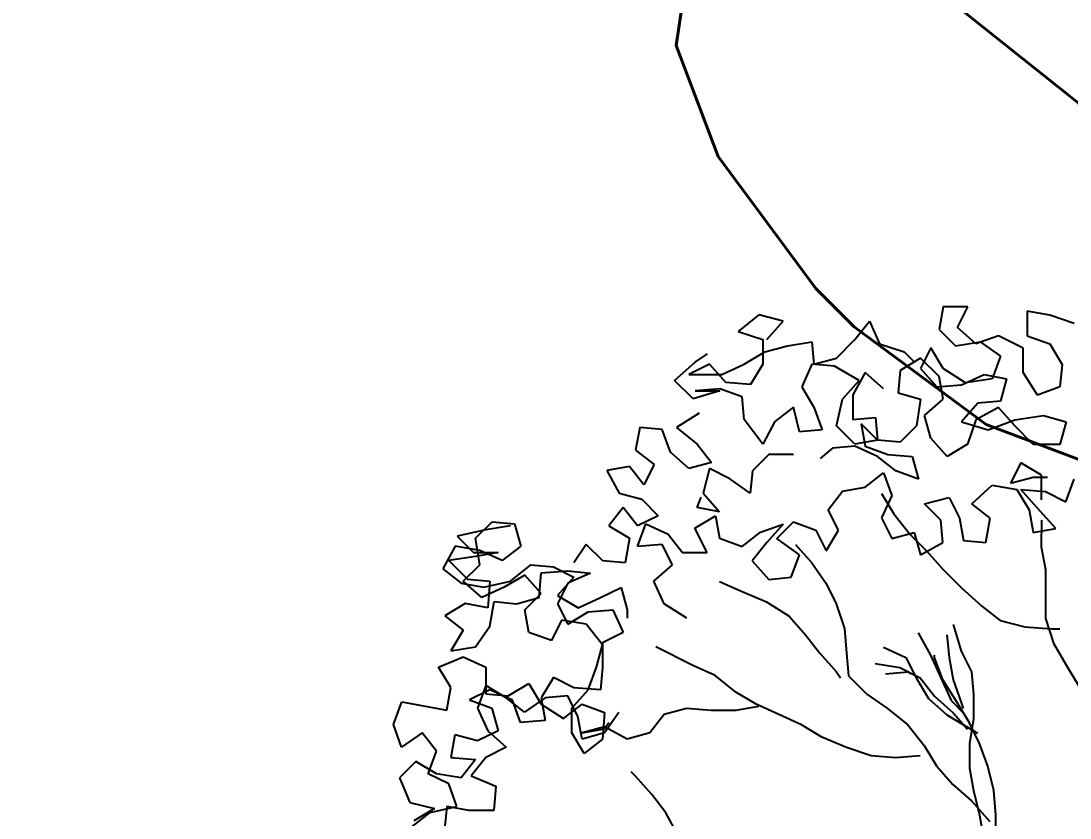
# Model space of a CAD drawing. Header units: millimetres. Extents: x 684983 to 685377, y 990360 to 990509.
# Drawn here: x 685052.703 to 685053.441, y 990415.226 to 990415.786 of the extents above; entities that cross this region are included whole.
import ezdxf

# ---------------------------------------------------------------- set-up
doc = ezdxf.new("R2010")
doc.units = ezdxf.units.MM
doc.layers.add('GRID LEVELS', color=7, linetype='Continuous', lineweight=13)
doc.layers.add('TEAK', color=7, linetype='Continuous')
doc.styles.get("Standard").update_dxf_attribs({"font": 'RomanS'})

# ---------------------------------------------------------------- blocks, each defined once
blk = doc.blocks.new('A$C25655A80')
at = {"color": 62}
for p, q in [((-0.52787, 1.97884), (-0.53749, 1.97116)), ((-0.51633, 1.97595), (-0.52787, 1.97884)), ((-0.44135, 1.98261), (-0.44328, 1.97204)), ((-0.42981, 1.9826), (-0.44135, 1.98261)), ((-0.43463, 1.97299), (-0.42981, 1.9826)), ((-0.40193, 1.98065), (-0.40194, 1.96911)), ((-0.39136, 1.97872), (-0.40193, 1.98065)), ((-0.37983, 1.97486), (-0.39136, 1.97872)), ((-0.52403, 1.9673), (-0.51633, 1.97595)), ((-0.4827, 1.96727), (-0.47596, 1.97591)), ((-0.47596, 1.97591), (-0.47116, 1.96533)), ((-0.42598, 1.96529), (-0.43463, 1.97299)), ((-0.53749, 1.97116), (-0.52595, 1.96731)), ((-0.44328, 1.97204), (-0.43559, 1.96434)), ((-0.4154, 1.96913), (-0.42598, 1.96529)), ((-0.40387, 1.96335), (-0.4154, 1.96913)), ((-0.40194, 1.96911), (-0.39137, 1.96526)), ((-0.52595, 1.96731), (-0.52596, 1.95577)), ((-0.525, 1.96154), (-0.51442, 1.96441)), ((-0.51442, 1.96441), (-0.50288, 1.96632)), ((-0.50288, 1.96632), (-0.50193, 1.95575)), ((-0.49136, 1.95862), (-0.4827, 1.96727)), ((-0.47116, 1.96533), (-0.45963, 1.96148)), ((-0.44713, 1.96339), (-0.45195, 1.95378)), ((-0.44137, 1.95377), (-0.44713, 1.96339)), ((-0.43559, 1.96434), (-0.42406, 1.96625)), ((-0.42406, 1.96625), (-0.41445, 1.95951)), ((-0.40388, 1.95181), (-0.40387, 1.96335)), ((-0.39137, 1.96526), (-0.38561, 1.95564)), ((-0.55769, 1.95676), (-0.55192, 1.9606)), ((-0.53462, 1.95578), (-0.525, 1.96154)), ((-0.50193, 1.95575), (-0.49136, 1.95862)), ((-0.45194, 1.95859), (-0.46156, 1.95283)), ((-0.45963, 1.96148), (-0.45483, 1.95667)), ((-0.4433, 1.94993), (-0.45194, 1.95859)), ((-0.41445, 1.95951), (-0.41831, 1.94894)), ((-0.56731, 1.94812), (-0.55769, 1.95676)), ((-0.55096, 1.95579), (-0.56058, 1.95099)), ((-0.54328, 1.94713), (-0.55096, 1.95579)), ((-0.5452, 1.95098), (-0.53462, 1.95578)), ((-0.52596, 1.95577), (-0.53174, 1.94616)), ((-0.50289, 1.95575), (-0.50771, 1.94518)), ((-0.49232, 1.95478), (-0.50289, 1.95575)), ((-0.48079, 1.94804), (-0.49232, 1.95478)), ((-0.45195, 1.95378), (-0.44426, 1.94512)), ((-0.4308, 1.94703), (-0.44137, 1.95377)), ((-0.38561, 1.95564), (-0.38659, 1.94507)), ((-0.56058, 1.95099), (-0.5452, 1.95098)), ((-0.4779, 1.95188), (-0.48368, 1.94131)), ((-0.46926, 1.94418), (-0.4779, 1.95188)), ((-0.46156, 1.95283), (-0.46253, 1.94225)), ((-0.44139, 1.93935), (-0.4433, 1.94993)), ((-0.43273, 1.94607), (-0.42215, 1.95087)), ((-0.41831, 1.94894), (-0.4308, 1.94703)), ((-0.42215, 1.95087), (-0.41158, 1.94894)), ((-0.41158, 1.94894), (-0.41447, 1.93836)), ((-0.39716, 1.94123), (-0.40388, 1.95181)), ((-0.55866, 1.93946), (-0.56731, 1.94812)), ((-0.54616, 1.94425), (-0.5577, 1.9433)), ((-0.53559, 1.9404), (-0.54616, 1.94425)), ((-0.53174, 1.94616), (-0.54328, 1.94713)), ((-0.50771, 1.94518), (-0.50195, 1.93556)), ((-0.48849, 1.93939), (-0.48079, 1.94804)), ((-0.44426, 1.94512), (-0.43273, 1.94607)), ((-0.38659, 1.94507), (-0.39716, 1.94123)), ((-0.54616, 1.94329), (-0.55866, 1.93946)), ((-0.5577, 1.9433), (-0.54616, 1.94329)), ((-0.53464, 1.92982), (-0.53559, 1.9404)), ((-0.49138, 1.9269), (-0.48849, 1.93939)), ((-0.48368, 1.94131), (-0.48369, 1.92978)), ((-0.46253, 1.94225), (-0.45196, 1.93936)), ((-0.45196, 1.93936), (-0.45389, 1.92686)), ((-0.45004, 1.93167), (-0.44139, 1.93935)), ((-0.51156, 1.93557), (-0.52022, 1.92885)), ((-0.50869, 1.92403), (-0.51156, 1.93557)), ((-0.50195, 1.93556), (-0.49812, 1.92498)), ((-0.42504, 1.93741), (-0.43274, 1.92877)), ((-0.41543, 1.93548), (-0.42601, 1.92972)), ((-0.41447, 1.93836), (-0.42504, 1.93741)), ((-0.40775, 1.92682), (-0.41543, 1.93548)), ((-0.55579, 1.93273), (-0.56637, 1.92601)), ((-0.526, 1.91828), (-0.53464, 1.92982)), ((-0.52022, 1.92885), (-0.526, 1.91828)), ((-0.48369, 1.92978), (-0.47312, 1.93073)), ((-0.47312, 1.93073), (-0.47216, 1.92015)), ((-0.44717, 1.92109), (-0.45004, 1.93167)), ((-0.43274, 1.92877), (-0.42025, 1.92491)), ((-0.42601, 1.92972), (-0.42987, 1.91819)), ((-0.42025, 1.92491), (-0.40775, 1.92971)), ((-0.40775, 1.92971), (-0.39429, 1.93162)), ((-0.39429, 1.93162), (-0.38372, 1.92872)), ((-0.38372, 1.92872), (-0.38661, 1.91815)), ((-0.58367, 1.92602), (-0.5856, 1.91545)), ((-0.5731, 1.92505), (-0.58367, 1.92602)), ((-0.56926, 1.91447), (-0.5731, 1.92505)), ((-0.56637, 1.92601), (-0.55676, 1.91831)), ((-0.49812, 1.92498), (-0.50869, 1.92403)), ((-0.48274, 1.91824), (-0.49138, 1.9269)), ((-0.47985, 1.92785), (-0.47793, 1.91727)), ((-0.47216, 1.92015), (-0.47985, 1.92785)), ((-0.45389, 1.92686), (-0.46159, 1.91918)), ((-0.39911, 1.91816), (-0.40775, 1.92682)), ((-0.47216, 1.92015), (-0.48274, 1.91824)), ((-0.46159, 1.91918), (-0.47216, 1.92015)), ((-0.43949, 1.91243), (-0.44717, 1.92109)), ((-0.5856, 1.91545), (-0.57696, 1.90871)), ((-0.56062, 1.90678), (-0.56926, 1.91447)), ((-0.55676, 1.91831), (-0.55004, 1.90965)), ((-0.49332, 1.91633), (-0.49909, 1.91153)), ((-0.48274, 1.91728), (-0.49332, 1.91633)), ((-0.47217, 1.91246), (-0.48274, 1.91728)), ((-0.47793, 1.91727), (-0.46736, 1.91342)), ((-0.42987, 1.91819), (-0.43949, 1.91243)), ((-0.38661, 1.91815), (-0.39911, 1.91816)), ((-0.55004, 1.90965), (-0.56062, 1.90678)), ((-0.52312, 1.91347), (-0.53082, 1.90579)), ((-0.51158, 1.91346), (-0.52312, 1.91347)), ((-0.46353, 1.90572), (-0.47217, 1.91246)), ((-0.46736, 1.91342), (-0.45583, 1.91245)), ((-0.45583, 1.91245), (-0.45295, 1.90187)), ((-0.40488, 1.90952), (-0.4097, 1.89991)), ((-0.39528, 1.90374), (-0.40488, 1.90952)), ((-0.58849, 1.90776), (-0.59907, 1.90585)), ((-0.59907, 1.90585), (-0.59331, 1.89527)), ((-0.58177, 1.8991), (-0.58849, 1.90776)), ((-0.57696, 1.90871), (-0.58177, 1.8991)), ((-0.551, 1.90677), (-0.5539, 1.89523)), ((-0.54139, 1.90195), (-0.551, 1.90677)), ((-0.53082, 1.90579), (-0.53179, 1.89521)), ((-0.47795, 1.89805), (-0.46929, 1.90477)), ((-0.46929, 1.90477), (-0.46546, 1.89419)), ((-0.45295, 1.90187), (-0.46353, 1.90572)), ((-0.53179, 1.89521), (-0.54139, 1.90195)), ((-0.4097, 1.89991), (-0.39912, 1.90278)), ((-0.39912, 1.90278), (-0.39239, 1.90278)), ((-0.39529, 1.8922), (-0.39528, 1.90374)), ((-0.38375, 1.89123), (-0.3799, 1.9018)), ((-0.59331, 1.89527), (-0.58274, 1.89238)), ((-0.5539, 1.89523), (-0.54622, 1.88657)), ((-0.49527, 1.88749), (-0.48853, 1.89613)), ((-0.48853, 1.89613), (-0.47795, 1.89805)), ((-0.47026, 1.89516), (-0.46451, 1.88554)), ((-0.42797, 1.89031), (-0.41835, 1.89895)), ((-0.41835, 1.89895), (-0.40682, 1.89702)), ((-0.40682, 1.89702), (-0.40106, 1.8874)), ((-0.40489, 1.89702), (-0.39336, 1.89605)), ((-0.39721, 1.88836), (-0.40489, 1.89702)), ((-0.39336, 1.89605), (-0.38375, 1.89123)), ((-0.58274, 1.89238), (-0.57506, 1.88468)), ((-0.55679, 1.88851), (-0.55486, 1.89331)), ((-0.46546, 1.89419), (-0.47028, 1.88362)), ((-0.45008, 1.89033), (-0.43854, 1.89321)), ((-0.4424, 1.88263), (-0.45008, 1.89033)), ((-0.43854, 1.89321), (-0.43375, 1.88359)), ((-0.41933, 1.88357), (-0.42797, 1.89031)), ((-0.59139, 1.88854), (-0.59813, 1.87989)), ((-0.58467, 1.87988), (-0.59139, 1.88854)), ((-0.57506, 1.88468), (-0.58467, 1.87988)), ((-0.55776, 1.87889), (-0.54814, 1.88465)), ((-0.54622, 1.88657), (-0.55679, 1.88851)), ((-0.54814, 1.88465), (-0.54623, 1.87408)), ((-0.49047, 1.87787), (-0.49527, 1.88749)), ((-0.46451, 1.88554), (-0.45682, 1.87592)), ((-0.40106, 1.8874), (-0.39914, 1.87683)), ((-0.38857, 1.87874), (-0.39721, 1.88836)), ((-0.66062, 1.87418), (-0.65292, 1.88187)), ((-0.64427, 1.87994), (-0.65581, 1.87802)), ((-0.65292, 1.88187), (-0.64235, 1.88089)), ((-0.64235, 1.88089), (-0.63948, 1.87032)), ((-0.59813, 1.87989), (-0.58852, 1.87412)), ((-0.58468, 1.87027), (-0.58083, 1.88084)), ((-0.58083, 1.88084), (-0.57026, 1.87602)), ((-0.527, 1.87694), (-0.51642, 1.88078)), ((-0.51642, 1.88078), (-0.52412, 1.87213)), ((-0.51931, 1.87405), (-0.51161, 1.88174)), ((-0.51161, 1.88174), (-0.50104, 1.87788)), ((-0.47028, 1.88362), (-0.46548, 1.874)), ((-0.44145, 1.87206), (-0.4424, 1.88263)), ((-0.43375, 1.88359), (-0.43183, 1.87301)), ((-0.42126, 1.87204), (-0.41933, 1.88357)), ((-0.39529, 1.88259), (-0.39531, 1.87009)), ((-0.65581, 1.87802), (-0.66927, 1.87515)), ((-0.66927, 1.87515), (-0.66159, 1.86745)), ((-0.57026, 1.87602), (-0.56354, 1.86736)), ((-0.552, 1.86735), (-0.55776, 1.87889)), ((-0.53566, 1.87022), (-0.527, 1.87694)), ((-0.50104, 1.87788), (-0.49624, 1.86826)), ((-0.49624, 1.86826), (-0.49047, 1.87787)), ((-0.46548, 1.874), (-0.4549, 1.87688)), ((-0.45682, 1.87592), (-0.44914, 1.86822)), ((-0.4549, 1.87688), (-0.45203, 1.8663)), ((-0.39914, 1.87683), (-0.38857, 1.87874)), ((-0.67024, 1.87035), (-0.67602, 1.85978)), ((-0.6587, 1.86841), (-0.67024, 1.87035)), ((-0.65871, 1.86168), (-0.66062, 1.87418)), ((-0.63948, 1.87032), (-0.64813, 1.8636)), ((-0.60871, 1.87125), (-0.61449, 1.8626)), ((-0.60103, 1.86355), (-0.60871, 1.87125)), ((-0.58852, 1.87412), (-0.59046, 1.86258)), ((-0.57315, 1.87122), (-0.58468, 1.87027)), ((-0.56835, 1.8616), (-0.57315, 1.87122)), ((-0.54623, 1.87408), (-0.53566, 1.87022)), ((-0.52412, 1.87213), (-0.53086, 1.86349)), ((-0.50874, 1.86635), (-0.51931, 1.87405)), ((-0.51066, 1.87116), (-0.50298, 1.8625)), ((-0.45203, 1.8663), (-0.44145, 1.87206)), ((-0.43183, 1.87301), (-0.42126, 1.87204)), ((-0.39531, 1.87009), (-0.39339, 1.85952)), ((-0.66063, 1.86553), (-0.67313, 1.86362)), ((-0.66159, 1.86745), (-0.65005, 1.86744)), ((-0.65005, 1.86744), (-0.66063, 1.86553)), ((-0.64813, 1.8636), (-0.6587, 1.86841)), ((-0.56354, 1.86736), (-0.552, 1.86735)), ((-0.5126, 1.85578), (-0.50874, 1.86635)), ((-0.44914, 1.86822), (-0.44146, 1.85956)), ((-0.67602, 1.85978), (-0.66737, 1.85304)), ((-0.67313, 1.86362), (-0.66448, 1.85496)), ((-0.66641, 1.854), (-0.65871, 1.86168)), ((-0.6443, 1.85398), (-0.63468, 1.86166)), ((-0.63468, 1.86166), (-0.6241, 1.86069)), ((-0.6241, 1.86069), (-0.6145, 1.85588)), ((-0.59046, 1.86258), (-0.60103, 1.86355)), ((-0.57701, 1.85392), (-0.56835, 1.8616)), ((-0.53086, 1.86349), (-0.52317, 1.85483)), ((-0.50298, 1.8625), (-0.49626, 1.85288)), ((-0.66448, 1.85496), (-0.65391, 1.85399)), ((-0.63757, 1.85686), (-0.64718, 1.8511)), ((-0.62988, 1.8482), (-0.63757, 1.85686)), ((-0.63085, 1.84628), (-0.62987, 1.85781)), ((-0.62987, 1.85781), (-0.61738, 1.85876)), ((-0.6145, 1.85588), (-0.62219, 1.84723)), ((-0.61738, 1.85876), (-0.6068, 1.85779)), ((-0.6068, 1.85779), (-0.61738, 1.85299)), ((-0.52317, 1.85483), (-0.5126, 1.85578)), ((-0.44146, 1.85956), (-0.43281, 1.8509)), ((-0.39339, 1.85952), (-0.39341, 1.83645)), ((-0.66737, 1.85304), (-0.6568, 1.85111)), ((-0.65776, 1.8463), (-0.66641, 1.854)), ((-0.64718, 1.8511), (-0.65776, 1.8463)), ((-0.6568, 1.85111), (-0.6443, 1.85398)), ((-0.65391, 1.85399), (-0.65488, 1.84149)), ((-0.61738, 1.85299), (-0.6222, 1.84339)), ((-0.60201, 1.84625), (-0.59239, 1.85105)), ((-0.59239, 1.85105), (-0.58952, 1.84047)), ((-0.57221, 1.84334), (-0.57701, 1.85392)), ((-0.54625, 1.85389), (-0.53568, 1.84907)), ((-0.49626, 1.85288), (-0.49146, 1.84327)), ((-0.43281, 1.8509), (-0.42321, 1.84224)), ((-0.64142, 1.8434), (-0.63085, 1.84628)), ((-0.63758, 1.84052), (-0.62988, 1.8482)), ((-0.62219, 1.84723), (-0.61259, 1.84145)), ((-0.61259, 1.84145), (-0.60201, 1.84625)), ((-0.53568, 1.84907), (-0.52414, 1.84426)), ((-0.66546, 1.84343), (-0.67507, 1.83767)), ((-0.65488, 1.84149), (-0.66546, 1.84343)), ((-0.65393, 1.83284), (-0.652, 1.84437)), ((-0.652, 1.84437), (-0.64142, 1.8434)), ((-0.63567, 1.82994), (-0.63758, 1.84052)), ((-0.6222, 1.84339), (-0.6174, 1.83377)), ((-0.60778, 1.83953), (-0.59625, 1.84048)), ((-0.59625, 1.84048), (-0.59145, 1.8299)), ((-0.58952, 1.84047), (-0.58952, 1.83663)), ((-0.56164, 1.8366), (-0.57221, 1.84334)), ((-0.52414, 1.84426), (-0.51358, 1.83752)), ((-0.49146, 1.84327), (-0.48763, 1.83173)), ((-0.42321, 1.84224), (-0.41456, 1.83551)), ((-0.67507, 1.83767), (-0.66643, 1.83093)), ((-0.62028, 1.83569), (-0.6251, 1.82608)), ((-0.60875, 1.83376), (-0.62028, 1.83569)), ((-0.6174, 1.83377), (-0.60778, 1.83953)), ((-0.51358, 1.83752), (-0.50589, 1.82886)), ((-0.41456, 1.83551), (-0.40303, 1.83261)), ((-0.39341, 1.83645), (-0.38958, 1.82491)), ((-0.66643, 1.83093), (-0.67221, 1.82132)), ((-0.66067, 1.82323), (-0.65393, 1.83284)), ((-0.60107, 1.82414), (-0.60875, 1.83376)), ((-0.48763, 1.83173), (-0.48668, 1.82019)), ((-0.43668, 1.8336), (-0.43284, 1.8211)), ((-0.40303, 1.83261), (-0.39053, 1.83164)), ((-0.39053, 1.83164), (-0.38669, 1.83163)), ((-0.6251, 1.82608), (-0.63567, 1.82994)), ((-0.59145, 1.8299), (-0.60107, 1.8251)), ((-0.50589, 1.82886), (-0.49917, 1.8202)), ((-0.45302, 1.82977), (-0.44726, 1.81919)), ((-0.43956, 1.8288), (-0.43861, 1.81822)), ((-0.67221, 1.82132), (-0.66067, 1.82323)), ((-0.60396, 1.81357), (-0.60107, 1.82414)), ((-0.60107, 1.8251), (-0.60108, 1.81357)), ((-0.55878, 1.81449), (-0.57607, 1.82316)), ((-0.46937, 1.82306), (-0.4588, 1.81824)), ((-0.43284, 1.8211), (-0.42804, 1.81148)), ((-0.38958, 1.82491), (-0.38286, 1.81337)), ((-0.67798, 1.81364), (-0.66644, 1.81843)), ((-0.66644, 1.81843), (-0.65587, 1.81362)), ((-0.49917, 1.8202), (-0.49149, 1.81154)), ((-0.48668, 1.82019), (-0.48572, 1.80962)), ((-0.4588, 1.81824), (-0.454, 1.80862)), ((-0.44726, 1.81919), (-0.43767, 1.79804)), ((-0.44534, 1.81823), (-0.44534, 1.81919)), ((-0.44151, 1.80765), (-0.44534, 1.81823)), ((-0.43861, 1.81822), (-0.4367, 1.80765)), ((-0.67222, 1.80402), (-0.67798, 1.81364)), ((-0.65587, 1.81362), (-0.65588, 1.80112)), ((-0.60782, 1.803), (-0.60396, 1.81357)), ((-0.60108, 1.81357), (-0.60205, 1.80299)), ((-0.54821, 1.80967), (-0.55878, 1.81449)), ((-0.49149, 1.81154), (-0.48957, 1.80866)), ((-0.47322, 1.81537), (-0.46169, 1.81344)), ((-0.46842, 1.81056), (-0.45784, 1.81151)), ((-0.46169, 1.81344), (-0.45208, 1.80862)), ((-0.45784, 1.81151), (-0.45688, 1.81055)), ((-0.42804, 1.81148), (-0.42709, 1.80091)), ((-0.38286, 1.81337), (-0.3771, 1.80375)), ((-0.64531, 1.80015), (-0.63569, 1.80591)), ((-0.63569, 1.80591), (-0.62993, 1.79629)), ((-0.62415, 1.80878), (-0.62993, 1.79917)), ((-0.61454, 1.80397), (-0.62415, 1.80878)), ((-0.5386, 1.80197), (-0.54821, 1.80967)), ((-0.48572, 1.80962), (-0.47708, 1.80096)), ((-0.454, 1.80862), (-0.44824, 1.79901)), ((-0.45208, 1.80862), (-0.44536, 1.79997)), ((-0.43479, 1.79707), (-0.44151, 1.80765)), ((-0.4367, 1.80765), (-0.43286, 1.79707)), ((-0.67415, 1.79345), (-0.67222, 1.80402)), ((-0.65396, 1.80304), (-0.66357, 1.79824)), ((-0.65588, 1.80496), (-0.65973, 1.79439)), ((-0.64627, 1.79919), (-0.65588, 1.80496)), ((-0.65588, 1.80112), (-0.64531, 1.80015)), ((-0.64339, 1.79822), (-0.65396, 1.80304)), ((-0.61551, 1.79435), (-0.60782, 1.803)), ((-0.60205, 1.80299), (-0.61454, 1.80397)), ((-0.52899, 1.7962), (-0.5386, 1.80197)), ((-0.47708, 1.80096), (-0.46747, 1.79422)), ((-0.42709, 1.80091), (-0.4271, 1.78937)), ((-0.69915, 1.78674), (-0.6953, 1.79731)), ((-0.6953, 1.79731), (-0.67415, 1.79345)), ((-0.66357, 1.79824), (-0.653, 1.79439)), ((-0.63763, 1.79245), (-0.64627, 1.79919)), ((-0.63955, 1.78765), (-0.64339, 1.79822)), ((-0.62801, 1.79917), (-0.63763, 1.79245)), ((-0.62993, 1.79917), (-0.62802, 1.7886)), ((-0.62993, 1.79629), (-0.61936, 1.78955)), ((-0.61743, 1.80012), (-0.62801, 1.79917)), ((-0.61936, 1.78955), (-0.61071, 1.79627)), ((-0.61263, 1.79051), (-0.61743, 1.80012)), ((-0.61071, 1.79627), (-0.60013, 1.79242)), ((-0.50785, 1.78656), (-0.52899, 1.7962)), ((-0.44824, 1.79901), (-0.4396, 1.79131)), ((-0.44536, 1.79997), (-0.43671, 1.79227)), ((-0.43767, 1.79804), (-0.43191, 1.79226)), ((-0.42903, 1.78745), (-0.43479, 1.79707)), ((-0.43286, 1.79707), (-0.4319, 1.79418)), ((-0.65973, 1.79439), (-0.65494, 1.78381)), ((-0.653, 1.79439), (-0.65013, 1.78381)), ((-0.61552, 1.78282), (-0.61551, 1.79435)), ((-0.60013, 1.79242), (-0.60111, 1.77992)), ((-0.59341, 1.79241), (-0.60014, 1.7828)), ((-0.57226, 1.79143), (-0.57899, 1.78278)), ((-0.56168, 1.7943), (-0.57226, 1.79143)), ((-0.55015, 1.79333), (-0.56168, 1.7943)), ((-0.53861, 1.79332), (-0.55015, 1.79333)), ((-0.52803, 1.79523), (-0.53861, 1.79332)), ((-0.46747, 1.79422), (-0.45787, 1.78652)), ((-0.4396, 1.79131), (-0.42519, 1.78264)), ((-0.43671, 1.79227), (-0.42999, 1.78457)), ((-0.69532, 1.77616), (-0.69915, 1.78674)), ((-0.62802, 1.7886), (-0.63955, 1.78765)), ((-0.61072, 1.77993), (-0.61263, 1.79051)), ((-0.60014, 1.78473), (-0.59822, 1.78761)), ((-0.49825, 1.78079), (-0.50785, 1.78656)), ((-0.45787, 1.78652), (-0.45019, 1.7769)), ((-0.4271, 1.78937), (-0.42904, 1.77784)), ((-0.42423, 1.77784), (-0.42903, 1.78745)), ((-0.6857, 1.78288), (-0.69532, 1.77616)), ((-0.67898, 1.77422), (-0.6857, 1.78288)), ((-0.67032, 1.78191), (-0.67225, 1.77133)), ((-0.65975, 1.77901), (-0.67032, 1.78191)), ((-0.65013, 1.78381), (-0.65975, 1.77901)), ((-0.65494, 1.78381), (-0.64629, 1.77612)), ((-0.60976, 1.7732), (-0.61552, 1.78282)), ((-0.60014, 1.78569), (-0.61072, 1.78281)), ((-0.61072, 1.78281), (-0.60014, 1.78473)), ((-0.60014, 1.7828), (-0.61072, 1.77993)), ((-0.58957, 1.77991), (-0.60014, 1.78569)), ((-0.57899, 1.78278), (-0.58957, 1.77991)), ((-0.60111, 1.77992), (-0.60976, 1.7732)), ((-0.48672, 1.77597), (-0.49825, 1.78079)), ((-0.45019, 1.7769), (-0.44443, 1.76728)), ((-0.42904, 1.77784), (-0.42905, 1.7663)), ((-0.42039, 1.76726), (-0.42423, 1.77784)), ((-0.68283, 1.76365), (-0.67898, 1.77422)), ((-0.67225, 1.77133), (-0.66072, 1.77036)), ((-0.65591, 1.77132), (-0.66265, 1.76267)), ((-0.64629, 1.77612), (-0.65591, 1.77132)), ((-0.47518, 1.77211), (-0.48672, 1.77597)), ((-0.46365, 1.77114), (-0.47518, 1.77211)), ((-0.45211, 1.77209), (-0.46365, 1.77114)), ((-0.6886, 1.76943), (-0.69629, 1.76174)), ((-0.67899, 1.76365), (-0.6886, 1.76943)), ((-0.66072, 1.77036), (-0.66745, 1.76172)), ((-0.44443, 1.76728), (-0.43674, 1.75862)), ((-0.42905, 1.7663), (-0.42713, 1.75573)), ((-0.41752, 1.75572), (-0.42039, 1.76726)), ((-0.69629, 1.76174), (-0.6915, 1.7502)), ((-0.67322, 1.75884), (-0.68283, 1.76365)), ((-0.66745, 1.76172), (-0.67899, 1.76365)), ((-0.66265, 1.76267), (-0.65112, 1.75786)), ((-0.58574, 1.7626), (-0.58766, 1.76453)), ((-0.57806, 1.75394), (-0.58574, 1.7626)), ((-0.66939, 1.74826), (-0.67322, 1.75884)), ((-0.65112, 1.75786), (-0.65209, 1.74632)), ((-0.43674, 1.75862), (-0.4281, 1.75092)), ((-0.57134, 1.74529), (-0.57806, 1.75394)), ((-0.42713, 1.75573), (-0.42426, 1.74419)), ((-0.41657, 1.74418), (-0.41752, 1.75572)), ((-0.6915, 1.7502), (-0.67996, 1.74731)), ((-0.67996, 1.74731), (-0.68958, 1.74155)), ((-0.68189, 1.74539), (-0.66939, 1.74826)), ((-0.6742, 1.74826), (-0.67517, 1.73769)), ((-0.66362, 1.74633), (-0.6742, 1.74826)), ((-0.4281, 1.75092), (-0.41946, 1.7413)), ((-0.69055, 1.73867), (-0.68189, 1.74539)), ((-0.65209, 1.74632), (-0.66362, 1.74633)), ((-0.56558, 1.73471), (-0.57134, 1.74529)), ((-0.42426, 1.74419), (-0.42235, 1.73265)), ((-0.41659, 1.72111), (-0.41657, 1.74418))]:
    blk.add_line(p, q, dxfattribs=at)
blk = doc.blocks.new('TR')
blk.add_blockref('A$C25655A80', (0.01921, 0.01485, 1.34531))

msp = doc.modelspace()

# ---------------------------------------------------------------- block references
at = {"layer": 'TEAK', "xscale": 1.5, "yscale": 1.5, "zscale": 1.5}
msp.add_blockref('TR', (685053.985, 990412.589, 97.66), dxfattribs=at)

# ---------------------------------------------------------------- texts
at = {"layer": 'GRID LEVELS', "width": 0.5}
for s, p in [('97.596', (685051.62998, 990415.15777, 97.59619)), ('97.561', (685053.62998, 990415.15777, 97.5605))]:
    msp.add_text(s, height=0.8, rotation=45, dxfattribs=at).set_placement(p)

doc.saveas('drawing.dxf')
